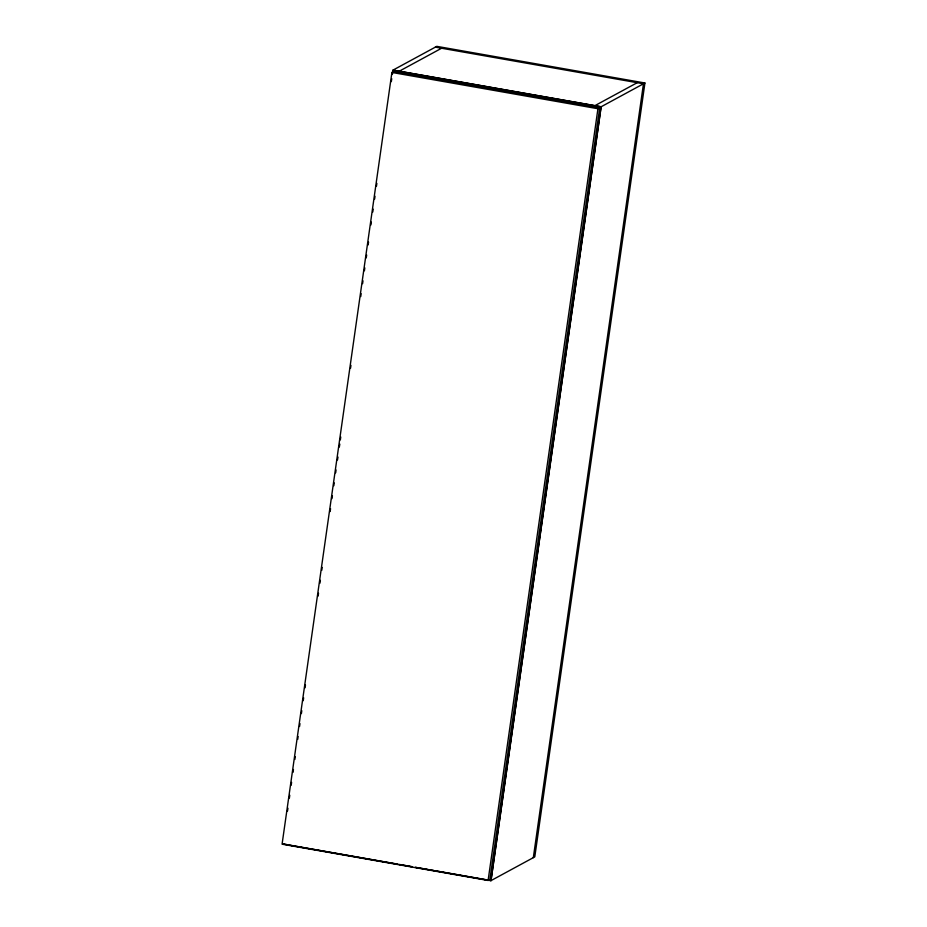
<?xml version="1.0" encoding="UTF-8"?>
<svg xmlns="http://www.w3.org/2000/svg" width="927" height="927" viewBox="0 0 927 927"><rect width="100%" height="100%" fill="white"/><g stroke="black" fill="none" stroke-linecap="round" stroke-linejoin="round"><path stroke-width="1.39" d="M391.912 72.445L282.075 844.184L488.1 880.465L489.885 879.503L599.723 107.752L393.697 71.472L391.912 72.445L597.938 108.726L599.723 107.752M287.521 811.044L287.938 808.17M289.363 798.135L289.769 795.273M291.194 785.239L291.599 782.376M293.036 772.342L293.442 769.48M294.867 759.445L295.273 756.583M297.718 739.387L298.135 736.525M299.56 726.49L299.966 723.616M301.391 713.593L301.796 710.719M303.233 700.696L303.639 697.822M305.064 687.799L305.47 684.926M318.123 596.084L318.529 593.21M319.954 583.176L320.36 580.314M321.785 570.279L322.202 567.417M330.151 511.53L330.557 508.656M331.982 498.633L332.399 495.76M333.824 485.736L334.23 482.863M335.655 472.84L336.061 469.966M337.498 459.943L337.984 457.023M339.328 447.046L339.815 444.126M340.348 439.873L340.754 437.011M350.545 368.216L350.951 365.354M360.742 296.57L361.148 293.697M362.584 283.674L362.99 280.8M364.415 270.777L364.821 267.903M366.246 257.88L366.663 255.006M368.089 244.983L368.575 242.063M370.939 224.913L371.345 222.051M372.781 212.016L373.187 209.154M374.612 199.12L375.018 196.257M376.455 186.223L376.86 183.361M391.333 81.611L391.75 78.737M392.353 74.438L393.048 70.104L601.159 106.756L644.925 83.001L534.786 856.861L490.939 880.65L415.238 867.313L428.077 869.526M488.1 880.465L597.938 108.726M490.939 880.65L601.078 106.79L392.967 70.139L436.814 46.35L644.925 83.001M601.159 106.756L491.02 880.604L436.582 871.021M533.326 857.649L643.465 83.789L435.354 47.138M399.213 71.24L441.6 48.239M594.833 105.69L637.22 82.7M289.073 845.1L396.895 864.034M286.663 844.613L282.92 843.952L412.399 866.815M399.722 864.532L412.48 866.78M430.916 870.024L433.743 870.523"/></g></svg>
